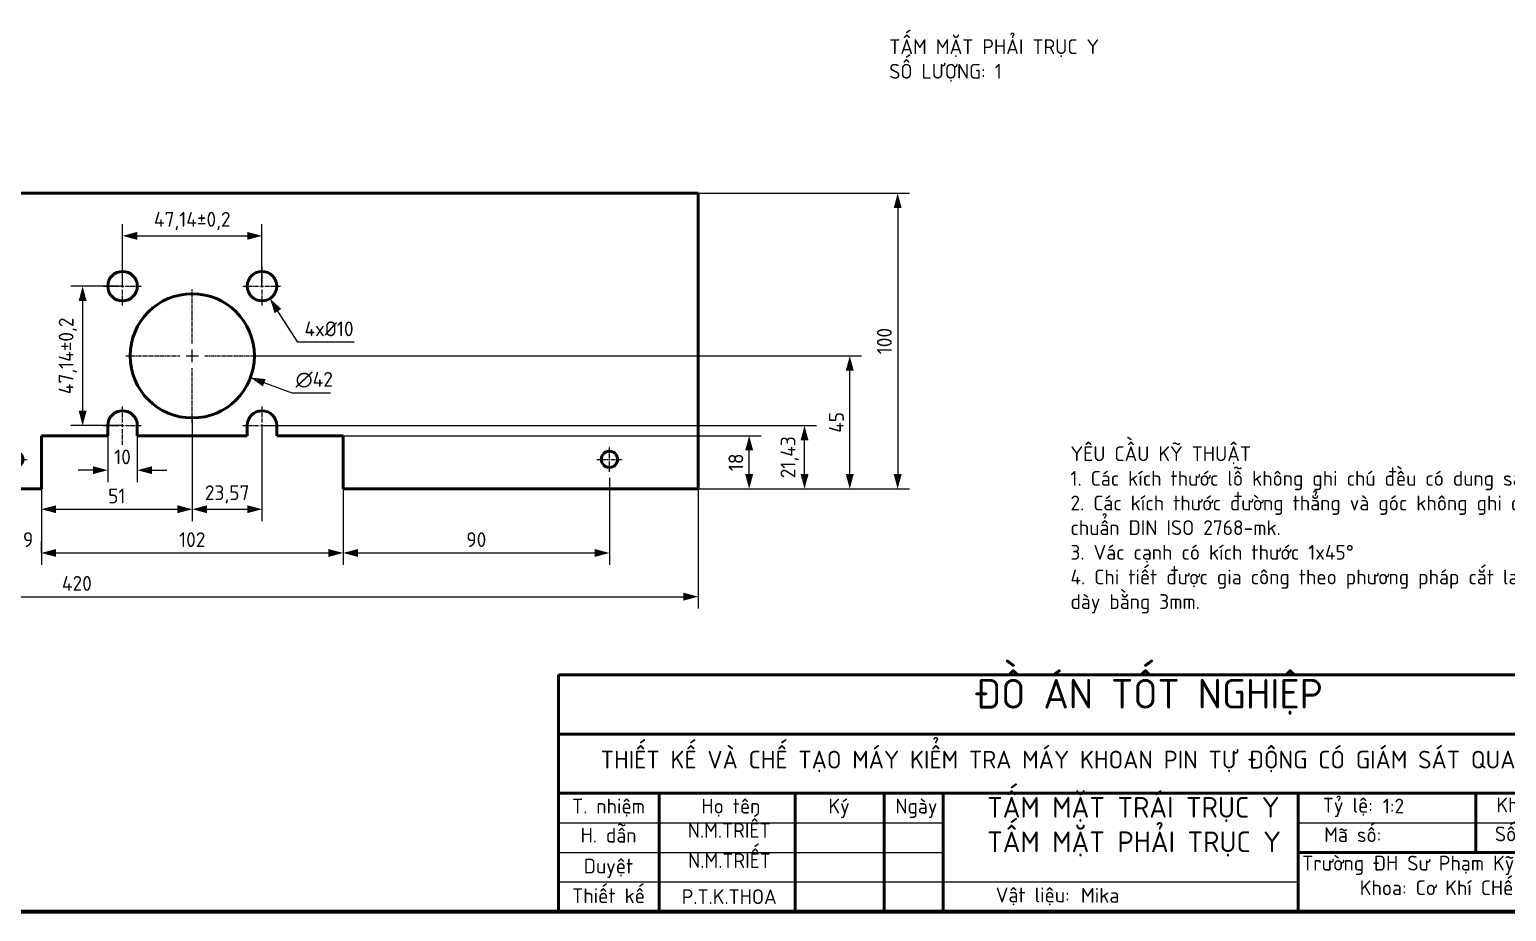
# Model space of a CAD drawing. Header units: millimetres. Extents: x 55 to 6841, y 61 to 3739.
# Drawn here: x 1293.5 to 1792.6, y 482.9 to 781.2 of the extents above; entities that cross this region are included whole.
import ezdxf

# ---------------------------------------------------------------- set-up
doc = ezdxf.new("R2010")
doc.units = ezdxf.units.MM
doc.header["$LTSCALE"] = 0.7
doc.header["$PDMODE"] = 35
doc.header["$PDSIZE"] = -4
doc.linetypes.add('CENTER2', pattern=[1.125, 0.75, -0.125, 0.125, -0.125])
doc.layers.get('0').update_dxf_attribs({"color": 255})
for name, color, linetype, lineweight in [('AMC_Contour', 7, 'Continuous', 50), ('CON', 7, 'Continuous', 50), ('DIM', 94, 'Continuous', 25), ('KHUNGBV', 5, 'Continuous', 70), ('TEXT', 7, 'Continuous', 25)]:
    doc.layers.add(name, color=color, linetype=linetype, lineweight=lineweight)
doc.styles.add('TCVN-7284', font='tcvn+7284-2003r.ttf')
doc.dimstyles.new('TCVN_ISO-25_RadiusDia', dxfattribs={"dimtxt": 2.5, "dimasz": 2.5, "dimexe": 2, "dimexo": 0, "dimgap": 1, "dimtad": 1, "dimtoh": 1, "dimtxsty": 'TCVN-7284', "dimblk": 'Arrow', "dimcen": 0, "dimclrd": 256, "dimclre": 256, "dimclrt": 256, "dimadec": 0, "dimazin": 0, "dimtfac": 1, "dimtofl": 0, "dimtmove": 0, "dimatfit": 3, "dimldrblk": 'Arrow', "dimfxl": 1, "dimlwd": -1, "dimlwe": -1, "dimarcsym": 0})

# ---------------------------------------------------------------- blocks, each defined once
blk = doc.blocks.new('KHUNG_A3')
at = {"layer": 'CON', "color": 8, "linetype": 'Continuous', "ltscale": 0.66}
for p, q in [((296.71, 84.61), (296.71, 44.61)), ((296.71, 84.61), (481.71, 84.61)), ((296.71, 74.61), (481.71, 74.61)), ((296.71, 64.61), (481.71, 64.61)), ((313.71, 64.61), (313.71, 44.61)), ((336.71, 64.61), (336.71, 44.61)), ((351.71, 64.61), (351.71, 44.61)), ((361.71, 64.61), (361.71, 44.61)), ((421.71, 44.61), (421.71, 64.61)), ((451.71, 54.61), (451.71, 64.61)), ((421.71, 54.61), (481.71, 54.61))]:
    blk.add_line(p, q, dxfattribs=at)
at = {"layer": 'DIM', "color": 8, "linetype": 'Continuous', "ltscale": 0.66}
for p, q in [((296.71, 59.61), (361.71, 59.61)), ((421.71, 59.61), (481.71, 59.61)), ((296.71, 54.61), (361.71, 54.61)), ((296.71, 49.61), (421.71, 49.61))]:
    blk.add_line(p, q, dxfattribs=at)
at = {"layer": 'KHUNGBV', "color": 8, "linetype": 'Continuous', "ltscale": 0.66}
blk.add_line((61.71, 44.61), (481.71, 44.61), dxfattribs=at)
at = {"color": 255, "attachment_point": 1, "style": 'TCVN-7284'}
for s, width, insert, char_height in [('{\\W1.485708; }ĐỒ ÁN TỐT NGHIỆP', 65.6643, (362.61, 83.93), 5), ('\\pxqc;T. nhiệm', 16.8827, (296.71, 63.68), 2.5), ('{\\W2.460912; }Họ tên', 16.8827, (317.11, 63.68), 2.5), ('{\\W4.544245; }Ký', 16.8827, (335.42, 63.68), 2.5), ('{\\W1.017842; }Ngày', 9.8035, (352.08, 63.68), 2.5), ('\\pxqc;Tỷ lệ:', 9.8035, (425.19, 63.83), 2.5), ('\\pxqc;Khối lượng:', 20.0073, (453.51, 63.88), 2.5), ('\\pxqc;N.M.TRIẾT', 16.8827, (317.11, 59.57), 2.5), ('\\pxqc;H. dẫn', 16.8827, (296.71, 58.76), 2.5), ('{\\W0.286782; }Mã số:', 12.5818, (425.56, 58.85), 2.5), ('\\pxqc;Số Lượng:', 17.9691, (453.36, 58.98), 2.5), ('\\pxqc;N.M.TRIẾT', 16.8827, (317.16, 54.47), 2.5), ('\\pxqc;Duyệt', 16.8827, (296.71, 53.54), 2.5), ('{\\W0.981773; }Trường ĐH Sư Phạm Kỹ Thuật TP. HCM\\P{\\W7.398439; }Khoa: Cơ Khí CHế Tạo Máy ', 61.6953, (420.88, 54.04), 2.5), ('\\pxqc;Thiết kế', 16.8827, (296.71, 48.52), 2.5), ('\\pxqc;P.T.K.THOA', 16.8827, (317.11, 48.37), 2.5), ('\\pxi-3,l3,qc,t3;Vật liệu:', 59.8171, (346.92, 48.66), 2.5)]:
    blk.add_mtext_dynamic_manual_height_columns(s, width=width, gutter_width=88.6, heights=[0], dxfattribs=dict(at, insert=insert, char_height=char_height))
at = {"color": 255, "insert": (303.83, 71.79), "char_height": 3, "width": 178.521, "attachment_point": 1, "style": 'TCVN-7284'}
blk.add_mtext('THIẾT KẾ VÀ CHẾ TẠO MÁY KIỂM TRA MÁY KHOAN PIN TỰ ĐỘNG CÓ GIÁM SÁT QUA WEBSERVER\\P', dxfattribs=at)
blk = doc.blocks.new('Arrow')
at = {"layer": 'DIM'}
blk.add_solid([(-1, 0.268), (-1, -0.268), (0, 0)], dxfattribs=at)
blk = doc.blocks.new('*D395')
at = {"layer": 'Defpoints', "color": 0, "ltscale": 0.7, "transparency": 16777216}
for p in [(1489.45, 629.54), (1399.45, 625.79), (1489.45, 604.13)]:
    blk.add_point(p, dxfattribs=at)
at = {"layer": 'DIM', "ltscale": 0.7, "transparency": 16777216}
for p, q in [((1489.45, 629.54), (1489.45, 600.13)), ((1399.45, 625.79), (1399.45, 600.13)), ((1404.45, 604.13), (1484.45, 604.13))]:
    blk.add_line(p, q, dxfattribs=at)
at = {"layer": 'DIM', "ltscale": 0.7, "transparency": 16777216, "xscale": 5, "yscale": 5, "zscale": 5, "rotation": 180}
blk.add_blockref('Arrow', (1399.45, 604.13), dxfattribs=at)
at = {"layer": 'DIM', "ltscale": 0.7, "transparency": 16777216, "xscale": 5, "yscale": 5, "zscale": 5}
blk.add_blockref('Arrow', (1489.45, 604.13), dxfattribs=at)
at = {"layer": 'DIM', "ltscale": 0.7, "transparency": 16777216, "insert": (1444.45, 608.63), "char_height": 5, "attachment_point": 5, "style": 'TCVN-7284'}
blk.add_mtext('90', dxfattribs=at)
blk = doc.blocks.new('*U168')
at = {"layer": 'DIM', "color": 0, "linetype": 'CENTER2', "ltscale": 2.5, "transparency": 16777216}
for p, q in [((-4.25, 0), (-0.55, 0)), ((0, 0.55), (0, 4.25)), ((0.55, 0), (4.25, 0)), ((0, -4.25), (0, -0.55))]:
    blk.add_line(p, q, dxfattribs=at)
at = {"layer": 'DIM', "color": 0, "linetype": 'Continuous', "ltscale": 2.5, "transparency": 16777216}
for p, q in [((-0.275, 0), (0.275, 0)), ((0, -0.275), (0, 0.275))]:
    blk.add_line(p, q, dxfattribs=at)
blk = doc.blocks.new('*U169')
at = {"layer": 'DIM', "color": 0, "linetype": 'CENTER2', "ltscale": 2.5, "transparency": 16777216}
for p, q in [((-4.25, 0), (-0.55, 0)), ((0, 0.55), (0, 4.25)), ((0.55, 0), (4.25, 0)), ((0, -4.25), (0, -0.55))]:
    blk.add_line(p, q, dxfattribs=at)
at = {"layer": 'DIM', "color": 0, "linetype": 'Continuous', "ltscale": 2.5, "transparency": 16777216}
for p, q in [((-0.275, 0), (0.275, 0)), ((0, -0.275), (0, 0.275))]:
    blk.add_line(p, q, dxfattribs=at)
blk = doc.blocks.new('*U170')
at = {"layer": 'DIM', "color": 0, "linetype": 'CENTER2', "ltscale": 2.5, "transparency": 16777216}
for p, q in [((-4.25, 0), (-0.55, 0)), ((0, 0.55), (0, 4.25)), ((0.55, 0), (4.25, 0)), ((0, -4.25), (0, -0.55))]:
    blk.add_line(p, q, dxfattribs=at)
at = {"layer": 'DIM', "color": 0, "linetype": 'Continuous', "ltscale": 2.5, "transparency": 16777216}
for p, q in [((-0.275, 0), (0.275, 0)), ((0, -0.275), (0, 0.275))]:
    blk.add_line(p, q, dxfattribs=at)
blk = doc.blocks.new('*U162')
at = {"layer": 'DIM', "color": 0, "linetype": 'CENTER2', "ltscale": 2.5, "transparency": 16777216}
for p, q in [((0, 1), (0, 6.5)), ((-6.5, 0), (-1, 0)), ((1, 0), (6.5, 0)), ((0, -6.5), (0, -1))]:
    blk.add_line(p, q, dxfattribs=at)
at = {"layer": 'DIM', "color": 0, "linetype": 'Continuous', "ltscale": 2.5, "transparency": 16777216}
for p, q in [((-0.5, 0), (0.5, 0)), ((0, -0.5), (0, 0.5))]:
    blk.add_line(p, q, dxfattribs=at)
blk = doc.blocks.new('*U163')
at = {"layer": 'DIM', "color": 0, "linetype": 'CENTER2', "ltscale": 2.5, "transparency": 16777216}
for p, q in [((-4.25, 0), (-0.55, 0)), ((0, 0.55), (0, 4.25)), ((0.55, 0), (4.25, 0)), ((0, -4.25), (0, -0.55))]:
    blk.add_line(p, q, dxfattribs=at)
at = {"layer": 'DIM', "color": 0, "linetype": 'Continuous', "ltscale": 2.5, "transparency": 16777216}
for p, q in [((-0.275, 0), (0.275, 0)), ((0, -0.275), (0, 0.275))]:
    blk.add_line(p, q, dxfattribs=at)
blk = doc.blocks.new('*U164')
at = {"layer": 'DIM', "color": 0, "linetype": 'CENTER2', "ltscale": 2.5, "transparency": 16777216}
for p, q in [((0, 1), (0, 6.5)), ((-6.5, 0), (-1, 0)), ((1, 0), (6.5, 0)), ((0, -6.5), (0, -1))]:
    blk.add_line(p, q, dxfattribs=at)
at = {"layer": 'DIM', "color": 0, "linetype": 'Continuous', "ltscale": 2.5, "transparency": 16777216}
for p, q in [((-0.5, 0), (0.5, 0)), ((0, -0.5), (0, 0.5))]:
    blk.add_line(p, q, dxfattribs=at)
blk = doc.blocks.new('*U165')
at = {"layer": 'DIM', "color": 0, "linetype": 'CENTER2', "ltscale": 2.5, "transparency": 16777216}
for p, q in [((0, 1), (0, 6.5)), ((-6.5, 0), (-1, 0)), ((1, 0), (6.5, 0)), ((0, -6.5), (0, -1))]:
    blk.add_line(p, q, dxfattribs=at)
at = {"layer": 'DIM', "color": 0, "linetype": 'Continuous', "ltscale": 2.5, "transparency": 16777216}
for p, q in [((-0.5, 0), (0.5, 0)), ((0, -0.5), (0, 0.5))]:
    blk.add_line(p, q, dxfattribs=at)
blk = doc.blocks.new('*U166')
at = {"layer": 'DIM', "color": 0, "linetype": 'CENTER2', "ltscale": 2.5, "transparency": 16777216}
for p, q in [((0, 1), (0, 6.5)), ((-6.5, 0), (-1, 0)), ((1, 0), (6.5, 0)), ((0, -6.5), (0, -1))]:
    blk.add_line(p, q, dxfattribs=at)
at = {"layer": 'DIM', "color": 0, "linetype": 'Continuous', "ltscale": 2.5, "transparency": 16777216}
for p, q in [((-0.5, 0), (0.5, 0)), ((0, -0.5), (0, 0.5))]:
    blk.add_line(p, q, dxfattribs=at)
blk = doc.blocks.new('*U167')
at = {"layer": 'DIM', "color": 0, "linetype": 'CENTER2', "ltscale": 2.5, "transparency": 16777216}
for p, q in [((-4.25, 0), (-0.55, 0)), ((0, 0.55), (0, 4.25)), ((0.55, 0), (4.25, 0)), ((0, -4.25), (0, -0.55))]:
    blk.add_line(p, q, dxfattribs=at)
at = {"layer": 'DIM', "color": 0, "linetype": 'Continuous', "ltscale": 2.5, "transparency": 16777216}
for p, q in [((-0.275, 0), (0.275, 0)), ((0, -0.275), (0, 0.275))]:
    blk.add_line(p, q, dxfattribs=at)
blk = doc.blocks.new('*U171')
at = {"layer": 'DIM', "color": 0, "linetype": 'CENTER2', "ltscale": 2.5, "transparency": 16777216}
for p, q in [((0, 4.2), (0, 22.5)), ((-22.5, 0), (-4.2, 0)), ((4.2, 0), (22.5, 0)), ((0, -22.5), (0, -4.2))]:
    blk.add_line(p, q, dxfattribs=at)
at = {"layer": 'DIM', "color": 0, "linetype": 'Continuous', "ltscale": 2.5, "transparency": 16777216}
for p, q in [((-2.1, 0), (2.1, 0)), ((0, -2.1), (0, 2.1))]:
    blk.add_line(p, q, dxfattribs=at)
blk = doc.blocks.new('MAT_PHAI_X')
at = {"layer": 'CON'}
for p, q in [((1188.74, 1014.8), (1117.14, 1014.8)), ((1117.14, 1014.8), (1117.14, 874.8)), ((1259.82, 981.49), (1213.74, 1008.1)), ((1537.14, 974.8), (1284.82, 974.8)), ((1537.14, 874.8), (1537.14, 974.8)), ((1337.57, 896.23), (1337.57, 892.8)), ((1347.57, 892.8), (1347.57, 896.23)), ((1384.71, 896.23), (1384.71, 892.8)), ((1394.71, 892.8), (1394.71, 896.23)), ((1315.14, 892.8), (1337.57, 892.8)), ((1315.14, 874.8), (1315.14, 892.8)), ((1347.57, 892.8), (1384.71, 892.8)), ((1394.71, 892.8), (1417.14, 892.8)), ((1417.14, 892.8), (1417.14, 874.8)), ((1117.14, 874.8), (1315.14, 874.8)), ((1417.14, 874.8), (1537.14, 874.8))]:
    blk.add_line(p, q, dxfattribs=at)
for centre, radius in [((1127.14, 1004.8), 2.75), ((1342.57, 943.37), 5), ((1389.71, 943.37), 5), ((1366.14, 919.8), 21), ((1127.14, 884.8), 2.75), ((1182.14, 884.8), 2.75), ((1306.14, 884.8), 2.75), ((1507.14, 884.8), 2.75)]:
    blk.add_circle(centre, radius, dxfattribs=at)
for centre, radius, start, end in [((1188.74, 964.8), 50, 60, 90), ((1284.82, 1024.8), 50, 240, 270), ((1342.57, 896.23), 5, 0, 180), ((1389.71, 896.23), 5, 0, 180)]:
    blk.add_arc(centre, radius, start, end, dxfattribs=at)
at = {"layer": 'DIM', "color": 1, "linetype": 'CENTER2', "ltscale": 2.5}
for name, p in [('*U168', (1127.14, 1004.8)), ('*U162', (1342.57, 943.37)), ('*U166', (1389.71, 943.37)), ('*U171', (1366.14, 919.8)), ('*U164', (1342.57, 896.23)), ('*U165', (1389.71, 896.23)), ('*U169', (1127.14, 884.8)), ('*U170', (1182.14, 884.8)), ('*U163', (1306.14, 884.8)), ('*U167', (1507.14, 884.8))]:
    blk.add_blockref(name, p, dxfattribs=at)
blk = doc.blocks.new('*D396')
at = {"layer": 'Defpoints', "color": 0, "ltscale": 0.7, "transparency": 16777216}
for p in [(1297.45, 625.79), (1288.45, 604.13), (1297.45, 604.13)]:
    blk.add_point(p, dxfattribs=at)
at = {"layer": 'DIM', "ltscale": 0.7, "transparency": 16777216}
for p, q in [((1297.45, 625.79), (1297.45, 600.13)), ((1283.45, 604.13), (1278.45, 604.13)), ((1288.45, 604.13), (1288.45, 608.13)), ((1302.45, 604.13), (1307.45, 604.13))]:
    blk.add_line(p, q, dxfattribs=at)
at = {"layer": 'DIM', "ltscale": 0.7, "transparency": 16777216, "xscale": 5, "yscale": 5, "zscale": 5}
blk.add_blockref('Arrow', (1288.45, 604.13), dxfattribs=at)
at = {"layer": 'DIM', "ltscale": 0.7, "transparency": 16777216, "xscale": 5, "yscale": 5, "zscale": 5, "rotation": 180}
blk.add_blockref('Arrow', (1297.45, 604.13), dxfattribs=at)
at = {"layer": 'DIM', "ltscale": 0.7, "transparency": 16777216, "insert": (1292.95, 608.63), "char_height": 5, "attachment_point": 5, "style": 'TCVN-7284'}
blk.add_mtext('9', dxfattribs=at)
blk = doc.blocks.new('*D397')
at = {"layer": 'Defpoints', "color": 0, "ltscale": 0.7, "transparency": 16777216}
for p in [(1399.45, 611.28), (1297.45, 604.13), (1399.45, 604.13)]:
    blk.add_point(p, dxfattribs=at)
at = {"layer": 'DIM', "ltscale": 0.7, "transparency": 16777216}
for p, q in [((1399.45, 611.28), (1399.45, 600.13)), ((1297.45, 604.13), (1297.45, 608.13)), ((1302.45, 604.13), (1394.45, 604.13))]:
    blk.add_line(p, q, dxfattribs=at)
at = {"layer": 'DIM', "ltscale": 0.7, "transparency": 16777216, "xscale": 5, "yscale": 5, "zscale": 5, "rotation": 180}
blk.add_blockref('Arrow', (1297.45, 604.13), dxfattribs=at)
at = {"layer": 'DIM', "ltscale": 0.7, "transparency": 16777216, "xscale": 5, "yscale": 5, "zscale": 5}
blk.add_blockref('Arrow', (1399.45, 604.13), dxfattribs=at)
at = {"layer": 'DIM', "ltscale": 0.7, "transparency": 16777216, "insert": (1348.45, 608.63), "char_height": 5, "attachment_point": 5, "style": 'TCVN-7284', "bg_fill": 3, "box_fill_scale": 1.1, "bg_fill_color": 256, "bg_fill_true_color": 13158600, "bg_fill_transparency": 0}
blk.add_mtext('102', dxfattribs=at)
blk = doc.blocks.new('*D398')
at = {"layer": 'Defpoints', "color": 0, "ltscale": 0.7, "transparency": 16777216}
for p in [(1099.45, 625.79), (1519.45, 625.79), (1519.45, 589.34)]:
    blk.add_point(p, dxfattribs=at)
at = {"layer": 'DIM', "ltscale": 0.7, "transparency": 16777216}
for p, q in [((1099.45, 625.79), (1099.45, 585.34)), ((1519.45, 625.79), (1519.45, 585.34)), ((1104.45, 589.34), (1514.45, 589.34))]:
    blk.add_line(p, q, dxfattribs=at)
at = {"layer": 'DIM', "ltscale": 0.7, "transparency": 16777216, "xscale": 5, "yscale": 5, "zscale": 5, "rotation": 180}
blk.add_blockref('Arrow', (1099.45, 589.34), dxfattribs=at)
at = {"layer": 'DIM', "ltscale": 0.7, "transparency": 16777216, "xscale": 5, "yscale": 5, "zscale": 5}
blk.add_blockref('Arrow', (1519.45, 589.34), dxfattribs=at)
at = {"layer": 'DIM', "ltscale": 0.7, "transparency": 16777216, "insert": (1309.45, 593.84), "char_height": 5, "attachment_point": 5, "style": 'TCVN-7284', "bg_fill": 3, "box_fill_scale": 1.1, "bg_fill_color": 256, "bg_fill_true_color": 13158600, "bg_fill_transparency": 0}
blk.add_mtext('420', dxfattribs=at)
blk = doc.blocks.new('*D401')
at = {"layer": 'Defpoints', "color": 0, "ltscale": 0.7, "transparency": 16777216}
for p in [(1398.95, 643.79), (1536.68, 643.79), (1399.45, 625.79)]:
    blk.add_point(p, dxfattribs=at)
at = {"layer": 'DIM', "ltscale": 0.7, "transparency": 16777216}
for p, q in [((1398.95, 643.79), (1540.68, 643.79)), ((1536.68, 630.79), (1536.68, 638.79)), ((1399.45, 625.79), (1540.68, 625.79))]:
    blk.add_line(p, q, dxfattribs=at)
at = {"layer": 'DIM', "ltscale": 0.7, "transparency": 16777216, "xscale": 5, "yscale": 5, "zscale": 5}
for p, rotation in [((1536.68, 643.79), 90), ((1536.68, 625.79), 270)]:
    blk.add_blockref('Arrow', p, dxfattribs=dict(at, rotation=rotation))
at = {"layer": 'DIM', "ltscale": 0.7, "transparency": 16777216, "insert": (1532.18, 634.79), "char_height": 5, "attachment_point": 5, "rotation": 90, "style": 'TCVN-7284'}
blk.add_mtext('18', dxfattribs=at)
blk = doc.blocks.new('*D405')
at = {"layer": 'Defpoints', "color": 0, "ltscale": 0.7, "transparency": 16777216}
for p in [(1372.02, 647.22), (1555.39, 647.22), (1399.45, 625.79)]:
    blk.add_point(p, dxfattribs=at)
at = {"layer": 'DIM', "ltscale": 0.7, "transparency": 16777216}
for p, q in [((1372.02, 647.22), (1559.39, 647.22)), ((1555.39, 630.79), (1555.39, 642.22)), ((1399.45, 625.79), (1559.39, 625.79))]:
    blk.add_line(p, q, dxfattribs=at)
at = {"layer": 'DIM', "ltscale": 0.7, "transparency": 16777216, "xscale": 5, "yscale": 5, "zscale": 5}
for p, rotation in [((1555.39, 647.22), 90), ((1555.39, 625.79), 270)]:
    blk.add_blockref('Arrow', p, dxfattribs=dict(at, rotation=rotation))
at = {"layer": 'DIM', "ltscale": 0.7, "transparency": 16777216, "insert": (1550.39, 636.5), "char_height": 5, "attachment_point": 5, "rotation": 90, "style": 'TCVN-7284'}
blk.add_mtext('21,43', dxfattribs=at)
blk = doc.blocks.new('*D402')
at = {"layer": 'Defpoints', "color": 0, "ltscale": 0.7, "transparency": 16777216}
for p in [(1519.45, 725.79), (1519.45, 625.79), (1586.87, 625.79)]:
    blk.add_point(p, dxfattribs=at)
at = {"layer": 'DIM', "ltscale": 0.7, "transparency": 16777216}
for p, q in [((1519.45, 725.79), (1590.87, 725.79)), ((1586.87, 720.79), (1586.87, 630.79)), ((1519.45, 625.79), (1590.87, 625.79))]:
    blk.add_line(p, q, dxfattribs=at)
at = {"layer": 'DIM', "ltscale": 0.7, "transparency": 16777216, "xscale": 5, "yscale": 5, "zscale": 5}
for p, rotation in [((1586.87, 725.79), 90), ((1586.87, 625.79), 270)]:
    blk.add_blockref('Arrow', p, dxfattribs=dict(at, rotation=rotation))
at = {"layer": 'DIM', "ltscale": 0.7, "transparency": 16777216, "insert": (1582.37, 675.79), "char_height": 5, "attachment_point": 5, "rotation": 90, "style": 'TCVN-7284', "bg_fill": 3, "box_fill_scale": 1.1, "bg_fill_color": 256, "bg_fill_true_color": 13158600, "bg_fill_transparency": 0}
blk.add_mtext('100', dxfattribs=at)
blk = doc.blocks.new('*D406')
at = {"layer": 'Defpoints', "color": 0, "ltscale": 0.7, "transparency": 16777216}
for p in [(1348.45, 649.79), (1297.45, 625.79), (1348.45, 618.92)]:
    blk.add_point(p, dxfattribs=at)
at = {"layer": 'DIM', "ltscale": 0.7, "transparency": 16777216}
for p, q in [((1348.45, 649.79), (1348.45, 614.92)), ((1297.45, 625.79), (1297.45, 614.92)), ((1302.45, 618.92), (1343.45, 618.92))]:
    blk.add_line(p, q, dxfattribs=at)
at = {"layer": 'DIM', "ltscale": 0.7, "transparency": 16777216, "xscale": 5, "yscale": 5, "zscale": 5, "rotation": 180}
blk.add_blockref('Arrow', (1297.45, 618.92), dxfattribs=at)
at = {"layer": 'DIM', "ltscale": 0.7, "transparency": 16777216, "xscale": 5, "yscale": 5, "zscale": 5}
blk.add_blockref('Arrow', (1348.45, 618.92), dxfattribs=at)
at = {"layer": 'DIM', "ltscale": 0.7, "transparency": 16777216, "insert": (1322.95, 623.42), "char_height": 5, "attachment_point": 5, "style": 'TCVN-7284'}
blk.add_mtext('51', dxfattribs=at)
blk = doc.blocks.new('*D407')
at = {"layer": 'Defpoints', "color": 0, "ltscale": 0.7, "transparency": 16777216}
for p in [(1348.45, 649.79), (1372.02, 647.22), (1372.02, 618.92)]:
    blk.add_point(p, dxfattribs=at)
at = {"layer": 'DIM', "ltscale": 0.7, "transparency": 16777216}
for p, q in [((1348.45, 649.79), (1348.45, 614.92)), ((1372.02, 647.22), (1372.02, 614.92)), ((1353.45, 618.92), (1367.02, 618.92))]:
    blk.add_line(p, q, dxfattribs=at)
at = {"layer": 'DIM', "ltscale": 0.7, "transparency": 16777216, "xscale": 5, "yscale": 5, "zscale": 5, "rotation": 180}
blk.add_blockref('Arrow', (1348.45, 618.92), dxfattribs=at)
at = {"layer": 'DIM', "ltscale": 0.7, "transparency": 16777216, "xscale": 5, "yscale": 5, "zscale": 5}
blk.add_blockref('Arrow', (1372.02, 618.92), dxfattribs=at)
at = {"layer": 'DIM', "ltscale": 0.7, "transparency": 16777216, "insert": (1360.24, 623.92), "char_height": 5, "attachment_point": 5, "style": 'TCVN-7284'}
blk.add_mtext('23,57', dxfattribs=at)
blk = doc.blocks.new('*D408')
at = {"layer": 'Defpoints', "color": 0, "ltscale": 0.7, "transparency": 16777216}
for p in [(1324.88, 694.36), (1311.4, 647.22), (1324.88, 647.22)]:
    blk.add_point(p, dxfattribs=at)
at = {"layer": 'DIM', "ltscale": 0.7, "transparency": 16777216}
for p, q in [((1324.88, 694.36), (1307.4, 694.36)), ((1311.4, 689.36), (1311.4, 652.22)), ((1324.88, 647.22), (1307.4, 647.22))]:
    blk.add_line(p, q, dxfattribs=at)
at = {"layer": 'DIM', "ltscale": 0.7, "transparency": 16777216, "xscale": 5, "yscale": 5, "zscale": 5}
for p, rotation in [((1311.4, 694.36), 90), ((1311.4, 647.22), 270)]:
    blk.add_blockref('Arrow', p, dxfattribs=dict(at, rotation=rotation))
at = {"layer": 'DIM', "ltscale": 0.7, "transparency": 16777216, "insert": (1306.4, 670.79), "char_height": 5, "attachment_point": 5, "rotation": 90, "style": 'TCVN-7284', "bg_fill": 3, "box_fill_scale": 1.1, "bg_fill_color": 256, "bg_fill_true_color": 13158600, "bg_fill_transparency": 0}
blk.add_mtext('47,14±0,2', dxfattribs=at)
blk = doc.blocks.new('*D409')
at = {"layer": 'Defpoints', "color": 0, "ltscale": 0.7, "transparency": 16777216}
for p in [(1372.02, 711.38), (1324.88, 694.36), (1372.02, 694.36)]:
    blk.add_point(p, dxfattribs=at)
at = {"layer": 'DIM', "ltscale": 0.7, "transparency": 16777216}
for p, q in [((1324.88, 694.36), (1324.88, 715.38)), ((1372.02, 694.36), (1372.02, 715.38)), ((1329.88, 711.38), (1367.02, 711.38))]:
    blk.add_line(p, q, dxfattribs=at)
at = {"layer": 'DIM', "ltscale": 0.7, "transparency": 16777216, "xscale": 5, "yscale": 5, "zscale": 5, "rotation": 180}
blk.add_blockref('Arrow', (1324.88, 711.38), dxfattribs=at)
at = {"layer": 'DIM', "ltscale": 0.7, "transparency": 16777216, "xscale": 5, "yscale": 5, "zscale": 5}
blk.add_blockref('Arrow', (1372.02, 711.38), dxfattribs=at)
at = {"layer": 'DIM', "ltscale": 0.7, "transparency": 16777216, "insert": (1348.45, 716.38), "char_height": 5, "attachment_point": 5, "style": 'TCVN-7284', "bg_fill": 3, "box_fill_scale": 1.1, "bg_fill_color": 256, "bg_fill_true_color": 13158600, "bg_fill_transparency": 0}
blk.add_mtext('47,14±0,2', dxfattribs=at)
blk = doc.blocks.new('*D410')
at = {"layer": 'Defpoints', "color": 0, "ltscale": 0.7, "transparency": 16777216}
for p in [(1319.88, 643.79), (1329.88, 643.79), (1329.88, 632.12)]:
    blk.add_point(p, dxfattribs=at)
at = {"layer": 'DIM', "ltscale": 0.7, "transparency": 16777216}
for p, q in [((1319.88, 643.79), (1319.88, 628.12)), ((1329.88, 643.79), (1329.88, 628.12)), ((1314.88, 632.12), (1309.88, 632.12)), ((1334.88, 632.12), (1339.88, 632.12))]:
    blk.add_line(p, q, dxfattribs=at)
at = {"layer": 'DIM', "ltscale": 0.7, "transparency": 16777216, "xscale": 5, "yscale": 5, "zscale": 5}
blk.add_blockref('Arrow', (1319.88, 632.12), dxfattribs=at)
at = {"layer": 'DIM', "ltscale": 0.7, "transparency": 16777216, "xscale": 5, "yscale": 5, "zscale": 5, "rotation": 180}
blk.add_blockref('Arrow', (1329.88, 632.12), dxfattribs=at)
at = {"layer": 'DIM', "ltscale": 0.7, "transparency": 16777216, "insert": (1324.88, 636.62), "char_height": 5, "attachment_point": 5, "style": 'TCVN-7284'}
blk.add_mtext('10', dxfattribs=at)
blk = doc.blocks.new('*D412')
at = {"layer": 'Defpoints', "color": 0, "ltscale": 0.7, "transparency": 16777216}
for p in [(1369.32, 698.57), (1374.73, 690.15)]:
    blk.add_point(p, dxfattribs=at)
at = {"layer": 'DIM', "ltscale": 0.7, "transparency": 16777216}
for p, q in [((1384.18, 675.43), (1377.43, 685.94)), ((1403.18, 675.43), (1384.18, 675.43))]:
    blk.add_line(p, q, dxfattribs=at)
at = {"layer": 'DIM', "ltscale": 0.7, "transparency": 16777216, "xscale": 5, "yscale": 5, "zscale": 5, "rotation": 122.6980477058848}
blk.add_blockref('Arrow', (1374.73, 690.15), dxfattribs=at)
at = {"layer": 'DIM', "ltscale": 0.7, "transparency": 16777216, "insert": (1394.68, 679.93), "char_height": 5, "attachment_point": 5, "style": 'TCVN-7284'}
blk.add_mtext('4x%%c10', dxfattribs=at)
blk = doc.blocks.new('*D413')
at = {"layer": 'Defpoints', "color": 0, "ltscale": 0.7, "transparency": 16777216}
for p in [(1328.78, 678.14), (1368.13, 663.44)]:
    blk.add_point(p, dxfattribs=at)
at = {"layer": 'DIM', "ltscale": 0.7, "transparency": 16777216}
for p, q in [((1382.18, 658.19), (1372.81, 661.69)), ((1395.18, 658.19), (1382.18, 658.19))]:
    blk.add_line(p, q, dxfattribs=at)
at = {"layer": 'DIM', "ltscale": 0.7, "transparency": 16777216, "xscale": 5, "yscale": 5, "zscale": 5, "rotation": 159.5052706865742}
blk.add_blockref('Arrow', (1368.13, 663.44), dxfattribs=at)
at = {"layer": 'DIM', "ltscale": 0.7, "transparency": 16777216, "insert": (1389.68, 662.69), "char_height": 5, "attachment_point": 5, "style": 'TCVN-7284'}
blk.add_mtext('∅42', dxfattribs=at)
blk = doc.blocks.new('*D415')
at = {"layer": 'Defpoints', "color": 0, "ltscale": 0.7, "transparency": 16777216}
for p in [(1196.06, 759.09), (1265.94, 740.33), (1242.13, 732.49), (1267.13, 725.79), (1519.45, 725.79)]:
    blk.add_point(p, dxfattribs=at)
at = {"layer": 'DIM', "ltscale": 0.7, "transparency": 16777216}
blk.add_arc((1253.74, 725.79), 18.98, 15.1381, 134.8619, dxfattribs=at)
at = {"layer": 'DIM', "ltscale": 0.7, "transparency": 16777216, "xscale": 5, "yscale": 5, "zscale": 5}
for p, rotation in [((1237.3, 735.28), 232.430933602402), ((1272.72, 725.79), 277.5690663975975)]:
    blk.add_blockref('Arrow', p, dxfattribs=dict(at, rotation=rotation))
at = {"layer": 'DIM', "ltscale": 0.7, "transparency": 16777216, "insert": (1259.81, 748.47), "char_height": 5, "attachment_point": 5, "rotation": 345, "style": 'TCVN-7284'}
blk.add_mtext('150°', dxfattribs=at)
blk = doc.blocks.new('*D613')
at = {"layer": 'Defpoints', "color": 0, "ltscale": 0.7, "transparency": 16777216}
for p in [(1369.45, 670.79), (1570.68, 670.79), (1399.45, 625.79)]:
    blk.add_point(p, dxfattribs=at)
at = {"layer": 'DIM', "ltscale": 0.7, "transparency": 16777216}
for p, q in [((1369.45, 670.79), (1574.68, 670.79)), ((1570.68, 630.79), (1570.68, 665.79)), ((1399.45, 625.79), (1574.68, 625.79))]:
    blk.add_line(p, q, dxfattribs=at)
at = {"layer": 'DIM', "ltscale": 0.7, "transparency": 16777216, "xscale": 5, "yscale": 5, "zscale": 5}
for p, rotation in [((1570.68, 670.79), 90), ((1570.68, 625.79), 270)]:
    blk.add_blockref('Arrow', p, dxfattribs=dict(at, rotation=rotation))
at = {"layer": 'DIM', "ltscale": 0.7, "transparency": 16777216, "insert": (1566.18, 648.29), "char_height": 5, "attachment_point": 5, "rotation": 90, "style": 'TCVN-7284'}
blk.add_mtext('45', dxfattribs=at)

msp = doc.modelspace()

# ---------------------------------------------------------------- block references
at = {"layer": 'DIM', "xscale": 2, "yscale": 2, "zscale": 2}
msp.add_blockref('KHUNG_A3', (878.841, 393.646), dxfattribs=at)
at = {"layer": 'DIM'}
msp.add_blockref('MAT_PHAI_X', (-17.684, -249.006), dxfattribs=at)

# ---------------------------------------------------------------- texts
at = {"ltscale": 0.7, "char_height": 5, "attachment_point": 1, "style": 'TCVN-7284'}
for s, width, insert in [('1:2', 9.00007, (1750.834, 521.024)), ('Mika', 42.25721, (1648.813, 490.839))]:
    msp.add_mtext_dynamic_manual_height_columns(s, width=width, gutter_width=25, heights=[0], dxfattribs=dict(at, insert=insert))
at = {"layer": 'AMC_Contour', "color": 255, "insert": (1617.097, 521.601), "char_height": 7, "attachment_point": 1, "style": 'TCVN-7284'}
msp.add_mtext_dynamic_manual_height_columns('TẤM MẶT TRÁI TRỤC Y\\PTẤM MẶT PHẢI TRỤC Y', width=97.17639, gutter_width=35, heights=[0], dxfattribs=at)
at = {"layer": 'TEXT', "ltscale": 0.7, "char_height": 5, "attachment_point": 1, "style": 'TCVN-7284'}
for s, width, gutter_width, insert in [('TẤM MẶT PHẢI TRỤC Y\\PSỐ LƯỢNG: 1', 122.51713, 1722.091, (1584.018, 777.876)), ('YÊU CẦU KỸ THUẬT\\P1. Các kích thước lỗ không ghi chú đều có dung sai ± 0.1 mm. \\P2. Các kích thước đường thẳng và góc không ghi chú theo tiêu chuẩn DIN ISO 2768-mk.\\P3. Vác cạnh có kích thước 1x45°\\P4. Chi tiết được gia công theo phương pháp cắt laser và có độ dày bằng 3mm.', 191.04833, 3444.182, (1645.265, 640.19))]:
    msp.add_mtext_dynamic_manual_height_columns(s, width=width, gutter_width=gutter_width, heights=[0], dxfattribs=dict(at, insert=insert))

# ---------------------------------------------------------------- dimensions: what is measured, and where the dimension line sits
at = {"layer": 'DIM', "ltscale": 0.7}
dim = msp.add_diameter_dim_2p(p1=(1328.784, 678.142), p2=(1368.125, 663.437), dimstyle='TCVN_ISO-25_RadiusDia', override={"dimscale": 2}, dxfattribs=at)
dim.commit()
dim.dimension.update_dxf_attribs({"geometry": '*D413', "text_midpoint": (1389.676, 662.685)})
dim = msp.add_linear_dim(base=(1489.454, 604.126), p1=(1399.454, 625.79), p2=(1489.454, 629.54), dimstyle='TCVN_ISO-25_RadiusDia', override={"dimscale": 2, "dimtmove": 1}, dxfattribs=at)
dim.commit()
dim.dimension.update_dxf_attribs({"geometry": '*D395', "text_midpoint": (1444.454, 608.626)})
dim = msp.add_linear_dim(base=(1297.454, 604.126), p1=(1288.454, 604.126), p2=(1297.454, 625.79), dimstyle='TCVN_ISO-25_RadiusDia', override={"dimscale": 2}, dxfattribs=at)
dim.commit()
dim.dimension.update_dxf_attribs({"geometry": '*D396', "text_midpoint": (1292.954, 604.126), "dimtype": 160})

# ---------------------------------------------------------------- next in the draw order: dimensions: what is measured, and where the dimension line sits
dim = msp.add_linear_dim(base=(1399.454, 604.126), p1=(1297.454, 604.126), p2=(1399.454, 611.283), dimstyle='TCVN_ISO-25_RadiusDia', override={"dimscale": 2, "dimgap": 1, "dimtol": 0, "dimlim": 0, "dimtp": 0.5, "dimtm": 0.5, "dimtfill": 1, "dimarcsym": 1}, dxfattribs=at)
dim.commit()
dim.dimension.update_dxf_attribs({"geometry": '*D397', "text_midpoint": (1348.454, 608.626)})

# ---------------------------------------------------------------- next in the draw order: dimensions: what is measured, and where the dimension line sits
dim = msp.add_linear_dim(base=(1519.454, 589.344), p1=(1099.454, 625.79), p2=(1519.454, 625.79), dimstyle='TCVN_ISO-25_RadiusDia', override={"dimscale": 2, "dimgap": 1, "dimtol": 0, "dimlim": 0, "dimtp": 0.5, "dimtm": 0.5, "dimtfill": 1, "dimarcsym": 1}, dxfattribs=at)
dim.commit()
dim.dimension.update_dxf_attribs({"geometry": '*D398', "text_midpoint": (1309.454, 589.344), "dimtype": 160})

# ---------------------------------------------------------------- next in the draw order: dimensions: what is measured, and where the dimension line sits
for base, p1, p2, override, picture, middle in [((1348.454, 618.922), (1297.454, 625.79), (1348.454, 649.79), {"dimscale": 2}, '*D406', (1322.954, 623.422)), ((1372.024, 618.922), (1348.454, 649.79), (1372.024, 647.22), {"dimscale": 2, "dimtmove": 1}, '*D407', (1360.239, 623.922))]:
    dim = msp.add_linear_dim(base=base, p1=p1, p2=p2, dimstyle='TCVN_ISO-25_RadiusDia', override=override, dxfattribs=at)
    dim.commit()
    dim.dimension.update_dxf_attribs({"geometry": picture, "text_midpoint": middle})
for base, p2, picture, middle in [((1555.389, 647.22), (1372.024, 647.22), '*D405', (1550.389, 636.505)), ((1536.676, 643.79), (1398.954, 643.79), '*D401', (1532.176, 634.79))]:
    dim = msp.add_linear_dim(base=base, p1=(1399.454, 625.79), p2=p2, angle=90, dimstyle='TCVN_ISO-25_RadiusDia', override={"dimscale": 2}, dxfattribs=at)
    dim.commit()
    dim.dimension.update_dxf_attribs({"geometry": picture, "text_midpoint": middle})
dim = msp.add_linear_dim(base=(1329.884, 632.121), p1=(1319.884, 643.79), p2=(1329.884, 643.79), dimstyle='TCVN_ISO-25_RadiusDia', override={"dimscale": 2}, dxfattribs=at)
dim.commit()
dim.dimension.update_dxf_attribs({"geometry": '*D410', "text_midpoint": (1324.884, 632.121), "dimtype": 160})

# ---------------------------------------------------------------- next in the draw order: dimensions: what is measured, and where the dimension line sits
for base, p1, p2, override, picture, middle in [((1586.867, 625.79), (1519.454, 725.79), (1519.454, 625.79), {"dimscale": 2, "dimtp": 0.5, "dimtm": 0.5, "dimtfill": 1, "dimarcsym": 1}, '*D402', (1582.367, 675.79)), ((1311.404, 647.22), (1324.884, 694.36), (1324.884, 647.22), {"dimscale": 2, "dimtol": 1, "dimtp": 0.2, "dimtm": 0.2, "dimtfill": 1, "dimarcsym": 1}, '*D408', (1306.404, 670.79))]:
    dim = msp.add_linear_dim(base=base, p1=p1, p2=p2, angle=90, dimstyle='TCVN_ISO-25_RadiusDia', override=override, dxfattribs=at)
    dim.commit()
    dim.dimension.update_dxf_attribs({"geometry": picture, "text_midpoint": middle})

# ---------------------------------------------------------------- next in the draw order: dimensions: what is measured, and where the dimension line sits
dim = msp.add_angular_dim_2l(base=(1265.936, 740.329), line1=((1519.454, 725.79), (1267.134, 725.79)), line2=((1242.134, 732.488), (1196.057, 759.091)), dimstyle='TCVN_ISO-25_RadiusDia', override={"dimscale": 2}, dxfattribs=at)
dim.commit()
dim.dimension.update_dxf_attribs({"geometry": '*D415', "text_midpoint": (1259.813, 748.469)})
dim = msp.add_linear_dim(base=(1372.024, 711.384), p1=(1324.884, 694.36), p2=(1372.024, 694.36), dimstyle='TCVN_ISO-25_RadiusDia', override={"dimscale": 2, "dimtol": 1, "dimtp": 0.2, "dimtm": 0.2, "dimtfill": 1, "dimarcsym": 1}, dxfattribs=at)
dim.commit()
dim.dimension.update_dxf_attribs({"geometry": '*D409', "text_midpoint": (1348.454, 716.384)})
dim = msp.add_linear_dim(base=(1570.679, 670.79), p1=(1399.454, 625.79), p2=(1369.454, 670.79), angle=90, dimstyle='TCVN_ISO-25_RadiusDia', override={"dimscale": 2}, dxfattribs=at)
dim.commit()
dim.dimension.update_dxf_attribs({"geometry": '*D613', "text_midpoint": (1566.179, 648.29)})

# ---------------------------------------------------------------- next in the draw order: dimensions: what is measured, and where the dimension line sits
dim = msp.add_diameter_dim_2p(p1=(1369.323, 698.567), p2=(1374.725, 690.152), dimstyle='TCVN_ISO-25_RadiusDia', override={"dimscale": 2, "dimpost": '4x%%c<>'}, dxfattribs=at)
dim.commit()
dim.dimension.update_dxf_attribs({"geometry": '*D412', "text_midpoint": (1394.676, 675.43), "dimtype": 163})

doc.saveas('drawing.dxf')
